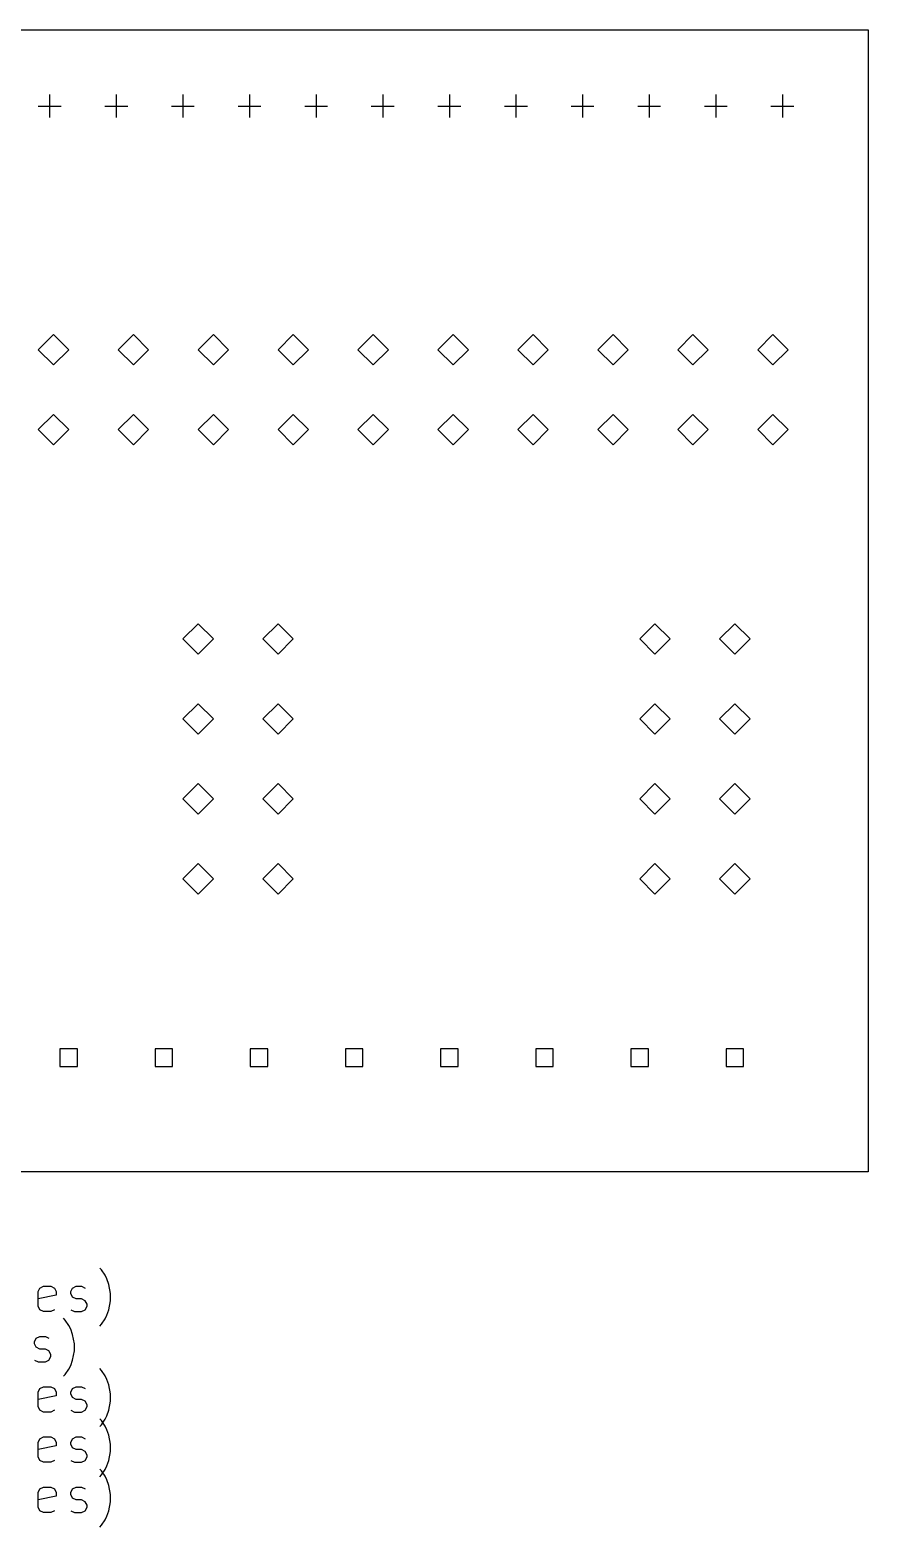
# Model space of a CAD drawing. Extents: x -1.6 to 90, y -78.7 to 0.
# Drawn here: x 46 to 90, y -78.7 to 0 of the extents above; entities that cross this region are included whole.
import ezdxf

# ---------------------------------------------------------------- set-up
doc = ezdxf.new("R2010")
doc.units = 0
doc.layers.add('BLACK', color=7, linetype='CONTINUOUS')

msp = doc.modelspace()

# ---------------------------------------------------------------- linework, layer by layer
at = {"layer": 'BLACK', "linetype": 'CONTINUOUS'}
for p, q in [((0, 0), (90, 0)), ((90, 0), (90, -60)), ((47, -3.4), (47, -4.6)), ((50.5, -3.4), (50.5, -4.6)), ((54, -3.4), (54, -4.6)), ((57.5, -3.4), (57.5, -4.6)), ((61, -3.4), (61, -4.6)), ((64.5, -3.4), (64.5, -4.6)), ((68, -3.4), (68, -4.6)), ((71.5, -3.4), (71.5, -4.6)), ((75, -3.4), (75, -4.6)), ((78.5, -3.4), (78.5, -4.6)), ((82, -3.4), (82, -4.6)), ((85.5, -3.4), (85.5, -4.6)), ((46.4, -4), (47.6, -4)), ((49.9, -4), (51.1, -4)), ((53.4, -4), (54.6, -4)), ((56.9, -4), (58.1, -4)), ((60.4, -4), (61.6, -4)), ((63.9, -4), (65.1, -4)), ((67.4, -4), (68.6, -4)), ((70.9, -4), (72.1, -4)), ((74.4, -4), (75.6, -4)), ((77.9, -4), (79.1, -4)), ((81.4, -4), (82.6, -4)), ((84.9, -4), (86.1, -4)), ((47.2, -16), (46.4, -16.8)), ((48, -16.8), (47.2, -16)), ((51.4, -16), (50.6, -16.8)), ((52.2, -16.8), (51.4, -16)), ((55.6, -16), (54.8, -16.8)), ((56.4, -16.8), (55.6, -16)), ((59.8, -16), (59, -16.8)), ((60.6, -16.8), (59.8, -16)), ((64, -16), (63.2, -16.8)), ((64.8, -16.8), (64, -16)), ((68.2, -16), (67.4, -16.8)), ((69, -16.8), (68.2, -16)), ((72.4, -16), (71.6, -16.8)), ((73.2, -16.8), (72.4, -16)), ((76.6, -16), (75.8, -16.8)), ((77.4, -16.8), (76.6, -16)), ((80.8, -16), (80, -16.8)), ((81.6, -16.8), (80.8, -16)), ((85, -16), (84.2, -16.8)), ((85.8, -16.8), (85, -16)), ((46.4, -16.8), (47.2, -17.6)), ((47.2, -17.6), (48, -16.8)), ((50.6, -16.8), (51.4, -17.6)), ((51.4, -17.6), (52.2, -16.8)), ((54.8, -16.8), (55.6, -17.6)), ((55.6, -17.6), (56.4, -16.8)), ((59, -16.8), (59.8, -17.6)), ((59.8, -17.6), (60.6, -16.8)), ((63.2, -16.8), (64, -17.6)), ((64, -17.6), (64.8, -16.8)), ((67.4, -16.8), (68.2, -17.6)), ((68.2, -17.6), (69, -16.8)), ((71.6, -16.8), (72.4, -17.6)), ((72.4, -17.6), (73.2, -16.8)), ((75.8, -16.8), (76.6, -17.6)), ((76.6, -17.6), (77.4, -16.8)), ((80, -16.8), (80.8, -17.6)), ((80.8, -17.6), (81.6, -16.8)), ((84.2, -16.8), (85, -17.6)), ((85, -17.6), (85.8, -16.8)), ((47.2, -20.2), (46.4, -21)), ((48, -21), (47.2, -20.2)), ((51.4, -20.2), (50.6, -21)), ((52.2, -21), (51.4, -20.2)), ((55.6, -20.2), (54.8, -21)), ((56.4, -21), (55.6, -20.2)), ((59.8, -20.2), (59, -21)), ((60.6, -21), (59.8, -20.2)), ((64, -20.2), (63.2, -21)), ((64.8, -21), (64, -20.2)), ((68.2, -20.2), (67.4, -21)), ((69, -21), (68.2, -20.2)), ((72.4, -20.2), (71.6, -21)), ((73.2, -21), (72.4, -20.2)), ((76.6, -20.2), (75.8, -21)), ((77.4, -21), (76.6, -20.2)), ((80.8, -20.2), (80, -21)), ((81.6, -21), (80.8, -20.2)), ((85, -20.2), (84.2, -21)), ((85.8, -21), (85, -20.2)), ((46.4, -21), (47.2, -21.8)), ((47.2, -21.8), (48, -21)), ((50.6, -21), (51.4, -21.8)), ((51.4, -21.8), (52.2, -21)), ((54.8, -21), (55.6, -21.8)), ((55.6, -21.8), (56.4, -21)), ((59, -21), (59.8, -21.8)), ((59.8, -21.8), (60.6, -21)), ((63.2, -21), (64, -21.8)), ((64, -21.8), (64.8, -21)), ((67.4, -21), (68.2, -21.8)), ((68.2, -21.8), (69, -21)), ((71.6, -21), (72.4, -21.8)), ((72.4, -21.8), (73.2, -21)), ((75.8, -21), (76.6, -21.8)), ((76.6, -21.8), (77.4, -21)), ((80, -21), (80.8, -21.8)), ((80.8, -21.8), (81.6, -21)), ((84.2, -21), (85, -21.8)), ((85, -21.8), (85.8, -21)), ((54.8, -31.2), (54, -32)), ((55.6, -32), (54.8, -31.2)), ((59, -31.2), (58.2, -32)), ((59.8, -32), (59, -31.2)), ((78.8, -31.2), (78, -32)), ((79.6, -32), (78.8, -31.2)), ((83, -31.2), (82.2, -32)), ((83.8, -32), (83, -31.2)), ((54, -32), (54.8, -32.8)), ((54.8, -32.8), (55.6, -32)), ((58.2, -32), (59, -32.8)), ((59, -32.8), (59.8, -32)), ((78, -32), (78.8, -32.8)), ((78.8, -32.8), (79.6, -32)), ((82.2, -32), (83, -32.8)), ((83, -32.8), (83.8, -32)), ((54.8, -35.4), (54, -36.2)), ((55.6, -36.2), (54.8, -35.4)), ((59, -35.4), (58.2, -36.2)), ((59.8, -36.2), (59, -35.4)), ((78.8, -35.4), (78, -36.2)), ((79.6, -36.2), (78.8, -35.4)), ((83, -35.4), (82.2, -36.2)), ((83.8, -36.2), (83, -35.4)), ((54, -36.2), (54.8, -37)), ((54.8, -37), (55.6, -36.2)), ((58.2, -36.2), (59, -37)), ((59, -37), (59.8, -36.2)), ((78, -36.2), (78.8, -37)), ((78.8, -37), (79.6, -36.2)), ((82.2, -36.2), (83, -37)), ((83, -37), (83.8, -36.2)), ((54.8, -39.6), (54, -40.4)), ((55.6, -40.4), (54.8, -39.6)), ((59, -39.6), (58.2, -40.4)), ((59.8, -40.4), (59, -39.6)), ((78.8, -39.6), (78, -40.4)), ((79.6, -40.4), (78.8, -39.6)), ((83, -39.6), (82.2, -40.4)), ((83.8, -40.4), (83, -39.6)), ((54, -40.4), (54.8, -41.2)), ((54.8, -41.2), (55.6, -40.4)), ((58.2, -40.4), (59, -41.2)), ((59, -41.2), (59.8, -40.4)), ((78, -40.4), (78.8, -41.2)), ((78.8, -41.2), (79.6, -40.4)), ((82.2, -40.4), (83, -41.2)), ((83, -41.2), (83.8, -40.4)), ((54.8, -43.8), (54, -44.6)), ((55.6, -44.6), (54.8, -43.8)), ((59, -43.8), (58.2, -44.6)), ((59.8, -44.6), (59, -43.8)), ((78.8, -43.8), (78, -44.6)), ((79.6, -44.6), (78.8, -43.8)), ((83, -43.8), (82.2, -44.6)), ((83.8, -44.6), (83, -43.8)), ((54, -44.6), (54.8, -45.4)), ((54.8, -45.4), (55.6, -44.6)), ((58.2, -44.6), (59, -45.4)), ((59, -45.4), (59.8, -44.6)), ((78, -44.6), (78.8, -45.4)), ((78.8, -45.4), (79.6, -44.6)), ((82.2, -44.6), (83, -45.4)), ((83, -45.4), (83.8, -44.6)), ((48.459624, -53.540376), (47.540376, -53.540376)), ((47.540376, -53.540376), (47.540376, -54.459624)), ((48.459624, -54.459624), (48.459624, -53.540376)), ((53.459624, -53.540376), (52.540376, -53.540376)), ((52.540376, -53.540376), (52.540376, -54.459624)), ((53.459624, -54.459624), (53.459624, -53.540376)), ((58.459624, -53.540376), (57.540376, -53.540376)), ((57.540376, -53.540376), (57.540376, -54.459624)), ((58.459624, -54.459624), (58.459624, -53.540376)), ((63.459624, -53.540376), (62.540376, -53.540376)), ((62.540376, -53.540376), (62.540376, -54.459624)), ((63.459624, -54.459624), (63.459624, -53.540376)), ((68.459624, -53.540376), (67.540376, -53.540376)), ((67.540376, -53.540376), (67.540376, -54.459624)), ((68.459624, -54.459624), (68.459624, -53.540376)), ((73.459624, -53.540376), (72.540376, -53.540376)), ((72.540376, -53.540376), (72.540376, -54.459624)), ((73.459624, -54.459624), (73.459624, -53.540376)), ((78.459624, -53.540376), (77.540376, -53.540376)), ((77.540376, -53.540376), (77.540376, -54.459624)), ((78.459624, -54.459624), (78.459624, -53.540376)), ((83.459624, -53.540376), (82.540376, -53.540376)), ((82.540376, -53.540376), (82.540376, -54.459624)), ((83.459624, -54.459624), (83.459624, -53.540376)), ((47.540376, -54.459624), (48.459624, -54.459624)), ((52.540376, -54.459624), (53.459624, -54.459624)), ((57.540376, -54.459624), (58.459624, -54.459624)), ((62.540376, -54.459624), (63.459624, -54.459624)), ((67.540376, -54.459624), (68.459624, -54.459624)), ((72.540376, -54.459624), (73.459624, -54.459624)), ((77.540376, -54.459624), (78.459624, -54.459624)), ((82.540376, -54.459624), (83.459624, -54.459624)), ((90, -60), (0, -60)), ((49.72563, -65.149361), (49.630392, -65.054123)), ((49.916106, -65.435076), (49.72563, -65.149361)), ((46.487534, -66.101742), (46.67801, -66.006504)), ((46.67801, -66.006504), (47.058963, -66.006504)), ((47.058963, -66.006504), (47.249439, -66.101742)), ((48.20182, -66.101742), (48.392296, -66.006504)), ((48.392296, -66.006504), (48.67801, -66.006504)), ((48.67801, -66.006504), (48.868487, -66.101742)), ((50.011344, -65.625552), (49.916106, -65.435076)), ((50.106582, -65.911266), (50.011344, -65.625552)), ((50.20182, -66.387457), (50.106582, -65.911266)), ((46.392296, -66.292219), (46.487534, -66.101742)), ((46.392296, -67.054123), (46.392296, -66.292219)), ((47.344677, -66.482695), (46.392296, -66.673171)), ((47.249439, -66.101742), (47.344677, -66.292219)), ((47.344677, -66.292219), (47.344677, -66.482695)), ((48.106582, -66.292219), (48.20182, -66.101742)), ((48.106582, -66.387457), (48.106582, -66.292219)), ((48.20182, -66.577933), (48.106582, -66.387457)), ((48.392296, -66.673171), (48.20182, -66.577933)), ((48.67801, -66.673171), (48.392296, -66.673171)), ((48.868487, -66.768409), (48.67801, -66.673171)), ((48.963725, -66.958885), (48.868487, -66.768409)), ((50.106582, -67.2446), (50.20182, -66.768409)), ((50.20182, -66.768409), (50.20182, -66.387457)), ((46.487534, -67.2446), (46.392296, -67.054123)), ((46.67801, -67.339838), (46.487534, -67.2446)), ((47.058963, -67.339838), (46.67801, -67.339838)), ((47.249439, -67.2446), (47.058963, -67.339838)), ((48.106582, -67.2446), (48.297058, -67.339838)), ((48.297058, -67.339838), (48.67801, -67.339838)), ((48.67801, -67.339838), (48.868487, -67.2446)), ((48.868487, -67.2446), (48.963725, -67.054123)), ((48.963725, -67.054123), (48.963725, -66.958885)), ((49.916106, -67.72079), (50.011344, -67.530314)), ((50.011344, -67.530314), (50.106582, -67.2446)), ((47.820868, -67.789361), (47.72563, -67.694123)), ((48.011344, -68.075076), (47.820868, -67.789361)), ((48.106582, -68.265552), (48.011344, -68.075076)), ((48.20182, -68.551266), (48.106582, -68.265552)), ((49.630392, -68.101742), (49.72563, -68.006504)), ((49.72563, -68.006504), (49.916106, -67.72079)), ((46.20182, -68.932219), (46.297058, -68.741742)), ((46.20182, -69.027457), (46.20182, -68.932219)), ((46.297058, -69.217933), (46.20182, -69.027457)), ((46.297058, -68.741742), (46.487534, -68.646504)), ((46.487534, -69.313171), (46.297058, -69.217933)), ((46.487534, -68.646504), (46.773248, -68.646504)), ((46.773248, -68.646504), (46.963725, -68.741742)), ((48.297058, -69.027457), (48.20182, -68.551266)), ((48.297058, -69.408409), (48.297058, -69.027457)), ((46.20182, -69.8846), (46.392296, -69.979838)), ((46.392296, -69.979838), (46.773248, -69.979838)), ((46.773248, -69.313171), (46.487534, -69.313171)), ((46.963725, -69.408409), (46.773248, -69.313171)), ((46.773248, -69.979838), (46.963725, -69.8846)), ((47.058963, -69.598885), (46.963725, -69.408409)), ((46.963725, -69.8846), (47.058963, -69.694123)), ((47.058963, -69.694123), (47.058963, -69.598885)), ((48.106582, -70.170314), (48.20182, -69.8846)), ((48.20182, -69.8846), (48.297058, -69.408409)), ((47.72563, -70.741742), (47.820868, -70.646504)), ((47.820868, -70.646504), (48.011344, -70.36079)), ((48.011344, -70.36079), (48.106582, -70.170314)), ((49.72563, -70.429361), (49.630392, -70.334123)), ((49.916106, -70.715076), (49.72563, -70.429361)), ((50.011344, -70.905552), (49.916106, -70.715076)), ((46.392296, -71.572219), (46.487534, -71.381742)), ((46.392296, -72.334123), (46.392296, -71.572219)), ((46.487534, -71.381742), (46.67801, -71.286504)), ((46.67801, -71.286504), (47.058963, -71.286504)), ((47.058963, -71.286504), (47.249439, -71.381742)), ((47.249439, -71.381742), (47.344677, -71.572219)), ((47.344677, -71.572219), (47.344677, -71.762695)), ((48.106582, -71.572219), (48.20182, -71.381742)), ((48.106582, -71.667457), (48.106582, -71.572219)), ((48.20182, -71.381742), (48.392296, -71.286504)), ((48.392296, -71.286504), (48.67801, -71.286504)), ((48.67801, -71.286504), (48.868487, -71.381742)), ((50.106582, -71.191266), (50.011344, -70.905552)), ((50.20182, -71.667457), (50.106582, -71.191266)), ((47.344677, -71.762695), (46.392296, -71.953171)), ((46.487534, -72.5246), (46.392296, -72.334123)), ((48.20182, -71.857933), (48.106582, -71.667457)), ((48.392296, -71.953171), (48.20182, -71.857933)), ((48.67801, -71.953171), (48.392296, -71.953171)), ((48.868487, -72.048409), (48.67801, -71.953171)), ((48.963725, -72.238885), (48.868487, -72.048409)), ((48.868487, -72.5246), (48.963725, -72.334123)), ((48.963725, -72.334123), (48.963725, -72.238885)), ((50.106582, -72.5246), (50.20182, -72.048409)), ((50.20182, -72.048409), (50.20182, -71.667457)), ((46.67801, -72.619838), (46.487534, -72.5246)), ((47.058963, -72.619838), (46.67801, -72.619838)), ((47.249439, -72.5246), (47.058963, -72.619838)), ((48.106582, -72.5246), (48.297058, -72.619838)), ((48.297058, -72.619838), (48.67801, -72.619838)), ((48.67801, -72.619838), (48.868487, -72.5246)), ((49.72563, -73.069361), (49.630392, -72.974123)), ((49.72563, -73.286504), (49.916106, -73.00079)), ((49.916106, -73.355076), (49.72563, -73.069361)), ((49.916106, -73.00079), (50.011344, -72.810314)), ((50.011344, -72.810314), (50.106582, -72.5246)), ((46.487534, -74.021742), (46.67801, -73.926504)), ((46.67801, -73.926504), (47.058963, -73.926504)), ((47.058963, -73.926504), (47.249439, -74.021742)), ((48.20182, -74.021742), (48.392296, -73.926504)), ((48.392296, -73.926504), (48.67801, -73.926504)), ((48.67801, -73.926504), (48.868487, -74.021742)), ((49.630392, -73.381742), (49.72563, -73.286504)), ((50.011344, -73.545552), (49.916106, -73.355076)), ((50.106582, -73.831266), (50.011344, -73.545552)), ((50.20182, -74.307457), (50.106582, -73.831266)), ((46.392296, -74.212219), (46.487534, -74.021742)), ((46.392296, -74.974123), (46.392296, -74.212219)), ((47.344677, -74.402695), (46.392296, -74.593171)), ((47.249439, -74.021742), (47.344677, -74.212219)), ((47.344677, -74.212219), (47.344677, -74.402695)), ((48.106582, -74.212219), (48.20182, -74.021742)), ((48.106582, -74.307457), (48.106582, -74.212219)), ((48.20182, -74.497933), (48.106582, -74.307457)), ((48.392296, -74.593171), (48.20182, -74.497933)), ((48.67801, -74.593171), (48.392296, -74.593171)), ((48.868487, -74.688409), (48.67801, -74.593171)), ((48.963725, -74.878885), (48.868487, -74.688409)), ((50.106582, -75.1646), (50.20182, -74.688409)), ((50.20182, -74.688409), (50.20182, -74.307457)), ((46.487534, -75.1646), (46.392296, -74.974123)), ((46.67801, -75.259838), (46.487534, -75.1646)), ((47.058963, -75.259838), (46.67801, -75.259838)), ((47.249439, -75.1646), (47.058963, -75.259838)), ((48.106582, -75.1646), (48.297058, -75.259838)), ((48.297058, -75.259838), (48.67801, -75.259838)), ((48.67801, -75.259838), (48.868487, -75.1646)), ((48.868487, -75.1646), (48.963725, -74.974123)), ((48.963725, -74.974123), (48.963725, -74.878885)), ((49.916106, -75.64079), (50.011344, -75.450314)), ((50.011344, -75.450314), (50.106582, -75.1646)), ((49.72563, -75.709361), (49.630392, -75.614123)), ((49.630392, -76.021742), (49.72563, -75.926504)), ((49.72563, -75.926504), (49.916106, -75.64079)), ((49.916106, -75.995076), (49.72563, -75.709361)), ((50.011344, -76.185552), (49.916106, -75.995076)), ((50.106582, -76.471266), (50.011344, -76.185552)), ((46.392296, -76.852219), (46.487534, -76.661742)), ((46.392296, -77.614123), (46.392296, -76.852219)), ((47.344677, -77.042695), (46.392296, -77.233171)), ((46.487534, -76.661742), (46.67801, -76.566504)), ((46.67801, -76.566504), (47.058963, -76.566504)), ((47.058963, -76.566504), (47.249439, -76.661742)), ((47.249439, -76.661742), (47.344677, -76.852219)), ((47.344677, -76.852219), (47.344677, -77.042695)), ((48.106582, -76.852219), (48.20182, -76.661742)), ((48.106582, -76.947457), (48.106582, -76.852219)), ((48.20182, -77.137933), (48.106582, -76.947457)), ((48.20182, -76.661742), (48.392296, -76.566504)), ((48.392296, -76.566504), (48.67801, -76.566504)), ((48.67801, -76.566504), (48.868487, -76.661742)), ((50.20182, -76.947457), (50.106582, -76.471266)), ((50.20182, -77.328409), (50.20182, -76.947457)), ((46.487534, -77.8046), (46.392296, -77.614123)), ((46.67801, -77.899838), (46.487534, -77.8046)), ((47.249439, -77.8046), (47.058963, -77.899838)), ((48.106582, -77.8046), (48.297058, -77.899838)), ((48.392296, -77.233171), (48.20182, -77.137933)), ((48.67801, -77.233171), (48.392296, -77.233171)), ((48.868487, -77.328409), (48.67801, -77.233171)), ((48.67801, -77.899838), (48.868487, -77.8046)), ((48.963725, -77.518885), (48.868487, -77.328409)), ((48.868487, -77.8046), (48.963725, -77.614123)), ((48.963725, -77.614123), (48.963725, -77.518885)), ((50.011344, -78.090314), (50.106582, -77.8046)), ((50.106582, -77.8046), (50.20182, -77.328409)), ((47.058963, -77.899838), (46.67801, -77.899838)), ((48.297058, -77.899838), (48.67801, -77.899838)), ((49.630392, -78.661742), (49.72563, -78.566504)), ((49.72563, -78.566504), (49.916106, -78.28079)), ((49.916106, -78.28079), (50.011344, -78.090314))]:
    msp.add_line(p, q, dxfattribs=at)

doc.saveas('drawing.dxf')
